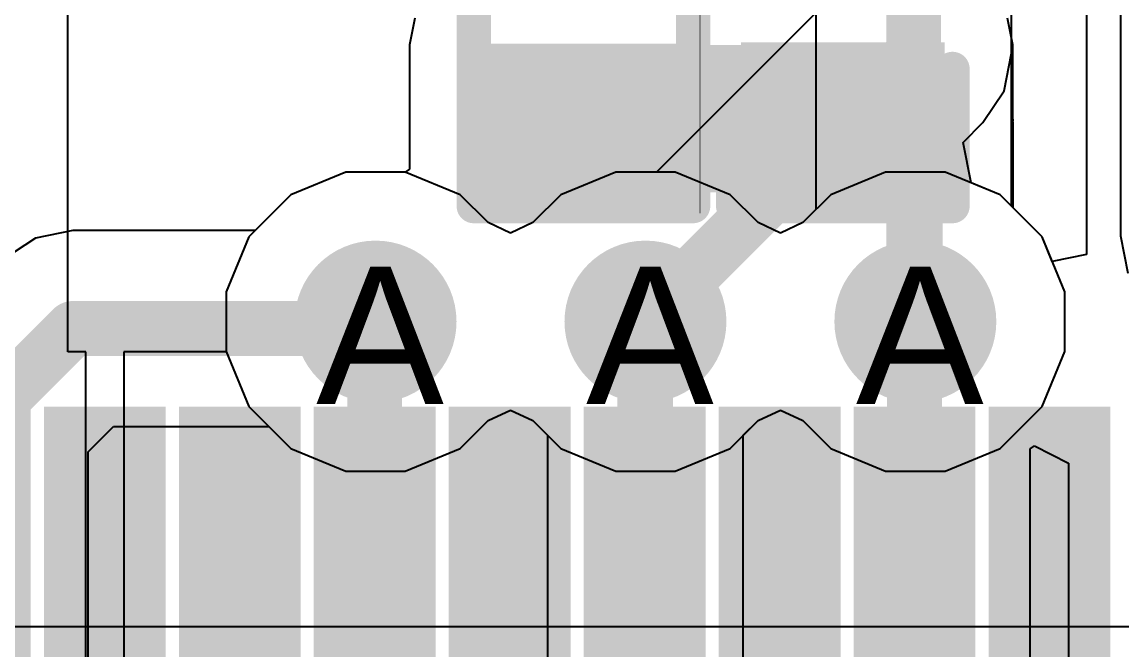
# Model space of a CAD drawing. Header units: inches. Extents: x 0 to 5271, y 0 to 5417.
# Drawn here: x 45.977 to 50.053, y 79.576 to 81.901 of the extents above; entities that cross this region are included whole.
import ezdxf

# ---------------------------------------------------------------- set-up
doc = ezdxf.new("R2010")
doc.units = ezdxf.units.IN
for name, color, linetype in [('Bottom Layer', 5, 'Continuous'), ('Drill Drawing', 1, 'Continuous'), ('L2_GND1', 16, 'Continuous'), ('L3_SIG1', 76, 'Continuous'), ('L4_PWR', 90, 'Continuous'), ('L5_GND2', 156, 'Continuous'), ('L6_SIG2', 130, 'Continuous'), ('L7_GND3', 216, 'Continuous'), ('Top Layer', 1, 'Continuous'), ('Top Overlay', 2, 'Continuous'), ('Top Paste', 8, 'Continuous'), ('Top Solder', 216, 'Continuous'), ('Via Holes', 16, 'Continuous')]:
    doc.layers.add(name, color=color, linetype=linetype)
doc.styles.add('Arial', font='', dxfattribs={"height": 0.2})
doc.styles.get('Arial').set_extended_font_data('Arial')

# ---------------------------------------------------------------- blocks, each defined once
blk = doc.blocks.new('AS0B826_S78B_7H_23')
at = {"layer": 'Top Layer'}
for points in [[(-27.9253, 26.381), (-27.5753, 26.381), (-27.5753, 24.381), (-27.9253, 24.381)], [(-27.4252, 26.381), (-27.0752, 26.381), (-27.0752, 24.381), (-27.4252, 24.381)], [(-26.9253, 26.381), (-26.5753, 26.381), (-26.5753, 24.381), (-26.9253, 24.381)], [(-26.4252, 26.381), (-26.0752, 26.381), (-26.0752, 24.381), (-26.4252, 24.381)], [(-25.9253, 26.381), (-25.5753, 26.381), (-25.5753, 24.381), (-25.9253, 24.381)], [(-25.4252, 26.381), (-25.0752, 26.381), (-25.0752, 24.381), (-25.4252, 24.381)], [(-24.9253, 26.381), (-24.5753, 26.381), (-24.5753, 24.381), (-24.9253, 24.381)], [(-24.4252, 26.381), (-24.0752, 26.381), (-24.0752, 24.381), (-24.4252, 24.381)]]:
    blk.add_hatch(color=1, dxfattribs=at).paths.add_polyline_path(points)
at = {"layer": 'Top Paste'}
for points in [[(-27.9253, 26.381), (-27.5753, 26.381), (-27.5753, 24.381), (-27.9253, 24.381)], [(-27.4252, 26.381), (-27.0752, 26.381), (-27.0752, 24.381), (-27.4252, 24.381)], [(-26.9253, 26.381), (-26.5753, 26.381), (-26.5753, 24.381), (-26.9253, 24.381)], [(-26.4252, 26.381), (-26.0752, 26.381), (-26.0752, 24.381), (-26.4252, 24.381)], [(-25.9253, 26.381), (-25.5753, 26.381), (-25.5753, 24.381), (-25.9253, 24.381)], [(-25.4252, 26.381), (-25.0752, 26.381), (-25.0752, 24.381), (-25.4252, 24.381)], [(-24.9253, 26.381), (-24.5753, 26.381), (-24.5753, 24.381), (-24.9253, 24.381)], [(-24.4252, 26.381), (-24.0752, 26.381), (-24.0752, 24.381), (-24.4252, 24.381)]]:
    blk.add_hatch(color=8, dxfattribs=at).paths.add_polyline_path(points)
at = {"layer": 'Top Solder'}
for points in [[(-28.476, 26.4318), (-28.0244, 26.4318), (-28.0244, 24.3302), (-28.476, 24.3302)], [(-27.9761, 26.4318), (-27.5245, 26.4318), (-27.5245, 24.3302), (-27.9761, 24.3302)], [(-27.476, 26.4318), (-27.0244, 26.4318), (-27.0244, 24.3302), (-27.476, 24.3302)], [(-26.9761, 26.4318), (-26.5245, 26.4318), (-26.5245, 24.3302), (-26.9761, 24.3302)], [(-26.476, 26.4318), (-26.0244, 26.4318), (-26.0244, 24.3302), (-26.476, 24.3302)], [(-25.9761, 26.4318), (-25.5245, 26.4318), (-25.5245, 24.3302), (-25.9761, 24.3302)], [(-25.476, 26.4318), (-25.0244, 26.4318), (-25.0244, 24.3302), (-25.476, 24.3302)], [(-24.9761, 26.4318), (-24.5245, 26.4318), (-24.5245, 24.3302), (-24.9761, 24.3302)], [(-24.476, 26.4318), (-24.0244, 26.4318), (-24.0244, 24.3302), (-24.476, 24.3302)]]:
    blk.add_hatch(color=216, dxfattribs=at).paths.add_polyline_path(points)
blk = doc.blocks.new('C___0402_78')
at = {"layer": 'Top Layer'}
for points in [[(-0.6985, -0.3175), (-0.6985, 0.3175), (-0.2413, 0.3175), (-0.2413, -0.3175)], [(0.2413, -0.3175), (0.2413, 0.3175), (0.6985, 0.3175), (0.6985, -0.3175)]]:
    blk.add_hatch(color=1, dxfattribs=at).paths.add_polyline_path(points)
at = {"layer": 'Top Paste'}
for points in [[(-0.6985, -0.3175), (-0.6985, 0.3175), (-0.2413, 0.3175), (-0.2413, -0.3175)], [(0.2413, -0.3175), (0.2413, 0.3175), (0.6985, 0.3175), (0.6985, -0.3175)]]:
    blk.add_hatch(color=8, dxfattribs=at).paths.add_polyline_path(points)
at = {"layer": 'Top Solder'}
for points in [[(-0.7585, -0.3775), (-0.7585, 0.3775), (-0.1813, 0.3775), (-0.1813, -0.3775)], [(0.1813, -0.3775), (0.1813, 0.3775), (0.7585, 0.3775), (0.7585, -0.3775)]]:
    blk.add_hatch(color=216, dxfattribs=at).paths.add_polyline_path(points)
at = {"layer": 'Top Overlay'}
for points in [[(-0.7874, 0.4064, 0.127, 0.127, 0), (-0.7874, -0.4064, 0.127, 0.127, 0)], [(-0.7874, 0.4064, 0.127, 0.127, 0), (-0.2794, 0.4064, 0.127, 0.127, 0)], [(0.2794, 0.4064, 0.127, 0.127, 0), (0.7874, 0.4064, 0.127, 0.127, 0)], [(0.7874, 0.4064, 0.127, 0.127, 0), (0.7874, -0.4064, 0.127, 0.127, 0)], [(-0.7874, -0.4064, 0.127, 0.127, 0), (-0.2794, -0.4064, 0.127, 0.127, 0)], [(0.2794, -0.4064, 0.127, 0.127, 0), (0.7874, -0.4064, 0.127, 0.127, 0)]]:
    blk.add_lwpolyline(points, format="xyseb", dxfattribs=at)
for points in [[(-0.8191, 0.4064, 0.0635, 0.0635, 1), (-0.7556, 0.4064, 0.0635, 0.0635, 1)], [(-0.8191, 0.4064, 0.0635, 0.0635, 1), (-0.7556, 0.4064, 0.0635, 0.0635, 1)], [(-0.3111, 0.4064, 0.0635, 0.0635, 1), (-0.2476, 0.4064, 0.0635, 0.0635, 1)], [(0.2477, 0.4064, 0.0635, 0.0635, 1), (0.3112, 0.4064, 0.0635, 0.0635, 1)], [(0.7557, 0.4064, 0.0635, 0.0635, 1), (0.8192, 0.4064, 0.0635, 0.0635, 1)], [(0.7557, 0.4064, 0.0635, 0.0635, 1), (0.8192, 0.4064, 0.0635, 0.0635, 1)], [(-0.8191, -0.4064, 0.0635, 0.0635, 1), (-0.7556, -0.4064, 0.0635, 0.0635, 1)], [(-0.8191, -0.4064, 0.0635, 0.0635, 1), (-0.7556, -0.4064, 0.0635, 0.0635, 1)], [(-0.3111, -0.4064, 0.0635, 0.0635, 1), (-0.2476, -0.4064, 0.0635, 0.0635, 1)], [(0.2477, -0.4064, 0.0635, 0.0635, 1), (0.3112, -0.4064, 0.0635, 0.0635, 1)], [(0.7557, -0.4064, 0.0635, 0.0635, 1), (0.8192, -0.4064, 0.0635, 0.0635, 1)], [(0.7557, -0.4064, 0.0635, 0.0635, 1), (0.8192, -0.4064, 0.0635, 0.0635, 1)]]:
    blk.add_lwpolyline(points, format="xyseb", close=True, dxfattribs=at)
blk = doc.blocks.new('R___0402_191')
at = {"layer": 'Top Layer'}
for points in [[(-0.6985, -0.3175), (-0.6985, 0.3175), (-0.2413, 0.3175), (-0.2413, -0.3175)], [(0.2413, -0.3175), (0.2413, 0.3175), (0.6985, 0.3175), (0.6985, -0.3175)]]:
    blk.add_hatch(color=1, dxfattribs=at).paths.add_polyline_path(points)
at = {"layer": 'Top Paste'}
for points in [[(-0.6985, -0.3175), (-0.6985, 0.3175), (-0.2413, 0.3175), (-0.2413, -0.3175)], [(0.2413, -0.3175), (0.2413, 0.3175), (0.6985, 0.3175), (0.6985, -0.3175)]]:
    blk.add_hatch(color=8, dxfattribs=at).paths.add_polyline_path(points)
at = {"layer": 'Top Solder'}
for points in [[(-0.7535, -0.3725), (-0.7535, 0.3725), (-0.1863, 0.3725), (-0.1863, -0.3725)], [(0.1863, -0.3725), (0.1863, 0.3725), (0.7535, 0.3725), (0.7535, -0.3725)]]:
    blk.add_hatch(color=216, dxfattribs=at).paths.add_polyline_path(points)
at = {"layer": 'Top Overlay'}
for points in [[(-0.7874, 0.4064, 0.127, 0.127, 0), (0.7874, 0.4064, 0.127, 0.127, 0)], [(-0.7874, 0.4064, 0.127, 0.127, 0), (-0.7874, -0.4064, 0.127, 0.127, 0)], [(0.7874, 0.4064, 0.127, 0.127, 0), (0.7874, -0.4064, 0.127, 0.127, 0)], [(-0.7874, -0.4064, 0.127, 0.127, 0), (0.7874, -0.4064, 0.127, 0.127, 0)], [(-0.8128, -0.4318, 0.00323, 0.00323, 0), (0.8128, -0.4318, 0.00323, 0.00323, 0)]]:
    blk.add_lwpolyline(points, format="xyseb", dxfattribs=at)
for points in [[(-0.8191, 0.4064, 0.0635, 0.0635, 1), (-0.7556, 0.4064, 0.0635, 0.0635, 1)], [(-0.8191, 0.4064, 0.0635, 0.0635, 1), (-0.7556, 0.4064, 0.0635, 0.0635, 1)], [(0.7557, 0.4064, 0.0635, 0.0635, 1), (0.8192, 0.4064, 0.0635, 0.0635, 1)], [(0.7557, 0.4064, 0.0635, 0.0635, 1), (0.8192, 0.4064, 0.0635, 0.0635, 1)], [(-0.8191, -0.4064, 0.0635, 0.0635, 1), (-0.7556, -0.4064, 0.0635, 0.0635, 1)], [(-0.8191, -0.4064, 0.0635, 0.0635, 1), (-0.7556, -0.4064, 0.0635, 0.0635, 1)], [(0.7557, -0.4064, 0.0635, 0.0635, 1), (0.8192, -0.4064, 0.0635, 0.0635, 1)], [(0.7557, -0.4064, 0.0635, 0.0635, 1), (0.8192, -0.4064, 0.0635, 0.0635, 1)], [(-0.8136, -0.4318, 0.00161, 0.00161, 1), (-0.812, -0.4318, 0.00161, 0.00161, 1)], [(0.812, -0.4318, 0.00161, 0.00161, 1), (0.8136, -0.4318, 0.00161, 0.00161, 1)]]:
    blk.add_lwpolyline(points, format="xyseb", close=True, dxfattribs=at)

msp = doc.modelspace()

# ---------------------------------------------------------------- hatches: boundary and pattern name
at = {"layer": 'Bottom Layer'}
h = msp.add_hatch(color=5, dxfattribs=at)
edge = h.paths.add_edge_path()
edge.add_arc((47.2872, 80.7917), 0.3, 0, 360)
h = msp.add_hatch(color=5, dxfattribs=at)
edge = h.paths.add_edge_path()
edge.add_arc((48.2872, 80.7917), 0.3, 0, 360)
h = msp.add_hatch(color=5, dxfattribs=at)
edge = h.paths.add_edge_path()
edge.add_arc((49.2872, 80.7917), 0.3, 0, 360)
at = {"layer": 'L2_GND1'}
h = msp.add_hatch(color=16, dxfattribs=at)
edge = h.paths.add_edge_path()
edge.add_arc((47.2872, 80.7917), 0.3, 0, 360)
h = msp.add_hatch(color=16, dxfattribs=at)
edge = h.paths.add_edge_path()
edge.add_arc((48.2872, 80.7917), 0.3, 0, 360)
h = msp.add_hatch(color=16, dxfattribs=at)
edge = h.paths.add_edge_path()
edge.add_arc((49.2872, 80.7917), 0.3, 0, 360)
at = {"layer": 'L3_SIG1'}
h = msp.add_hatch(color=76, dxfattribs=at)
edge = h.paths.add_edge_path()
edge.add_arc((47.2872, 80.7917), 0.3, 0, 360)
h = msp.add_hatch(color=76, dxfattribs=at)
edge = h.paths.add_edge_path()
edge.add_arc((48.2872, 80.7917), 0.3, 0, 360)
h = msp.add_hatch(color=76, dxfattribs=at)
edge = h.paths.add_edge_path()
edge.add_arc((49.2872, 80.7917), 0.3, 0, 360)
at = {"layer": 'L4_PWR'}
h = msp.add_hatch(color=90, dxfattribs=at)
edge = h.paths.add_edge_path()
edge.add_arc((47.2872, 80.7917), 0.3, 0, 360)
h = msp.add_hatch(color=90, dxfattribs=at)
edge = h.paths.add_edge_path()
edge.add_arc((48.2872, 80.7917), 0.3, 0, 360)
h = msp.add_hatch(color=90, dxfattribs=at)
edge = h.paths.add_edge_path()
edge.add_arc((49.2872, 80.7917), 0.3, 0, 360)
at = {"layer": 'L5_GND2'}
h = msp.add_hatch(color=156, dxfattribs=at)
edge = h.paths.add_edge_path()
edge.add_arc((47.2872, 80.7917), 0.3, 0, 360)
h = msp.add_hatch(color=156, dxfattribs=at)
edge = h.paths.add_edge_path()
edge.add_arc((48.2872, 80.7917), 0.3, 0, 360)
h = msp.add_hatch(color=156, dxfattribs=at)
edge = h.paths.add_edge_path()
edge.add_arc((49.2872, 80.7917), 0.3, 0, 360)
at = {"layer": 'L6_SIG2'}
h = msp.add_hatch(color=130, dxfattribs=at)
edge = h.paths.add_edge_path()
edge.add_arc((47.2872, 80.7917), 0.3, 0, 360)
h = msp.add_hatch(color=130, dxfattribs=at)
edge = h.paths.add_edge_path()
edge.add_arc((48.2872, 80.7917), 0.3, 0, 360)
h = msp.add_hatch(color=130, dxfattribs=at)
edge = h.paths.add_edge_path()
edge.add_arc((49.2872, 80.7917), 0.3, 0, 360)
at = {"layer": 'L7_GND3'}
h = msp.add_hatch(color=216, dxfattribs=at)
edge = h.paths.add_edge_path()
edge.add_arc((47.2872, 80.7917), 0.3, 0, 360)
h = msp.add_hatch(color=216, dxfattribs=at)
edge = h.paths.add_edge_path()
edge.add_arc((48.2872, 80.7917), 0.3, 0, 360)
h = msp.add_hatch(color=216, dxfattribs=at)
edge = h.paths.add_edge_path()
edge.add_arc((49.2872, 80.7917), 0.3, 0, 360)
at = {"layer": 'Top Layer'}
msp.add_hatch(color=1, dxfattribs=at).paths.add_polyline_path([(47.6717, 81.2704), (49.3888, 81.2704), (49.3888, 81.8165), (47.6717, 81.8165)])
h = msp.add_hatch(color=1, dxfattribs=at)
edge = h.paths.add_edge_path()
edge.add_arc((47.2872, 80.7917), 0.3, 0, 360)
h = msp.add_hatch(color=1, dxfattribs=at)
edge = h.paths.add_edge_path()
edge.add_arc((48.2872, 80.7917), 0.3, 0, 360)
h = msp.add_hatch(color=1, dxfattribs=at)
edge = h.paths.add_edge_path()
edge.add_arc((49.2872, 80.7917), 0.3, 0, 360)
at = {"layer": 'Via Holes'}
h = msp.add_hatch(color=7, dxfattribs=at)
edge = h.paths.add_edge_path()
edge.add_arc((47.2872, 80.7917), 0.15, 0, 360)
h = msp.add_hatch(color=7, dxfattribs=at)
edge = h.paths.add_edge_path()
edge.add_arc((48.2872, 80.7917), 0.15, 0, 360)
h = msp.add_hatch(color=7, dxfattribs=at)
edge = h.paths.add_edge_path()
edge.add_arc((49.2872, 80.7917), 0.15, 0, 360)

# ---------------------------------------------------------------- linework, layer by layer
at = {"layer": 'Bottom Layer'}
for p, q in [((49.6435, 81.7855), (49.6435, 84.3823)), ((50.0473, 82.5627), (50.0473, 81.11)), ((48.9184, 81.9356), (48.3284, 81.3457)), ((49.6159, 81.6467), (49.6435, 81.7855)), ((49.6435, 81.7855), (49.6435, 81.7855)), ((49.5373, 81.5291), (49.6159, 81.6467)), ((49.4638, 81.4556), (49.5373, 81.5291)), ((49.5373, 81.5291), (49.5373, 81.5291)), ((49.4936, 81.3058), (49.4638, 81.4556)), ((47.177, 81.3457), (46.9734, 81.2614)), ((47.3974, 81.3457), (47.177, 81.3457)), ((47.601, 81.2614), (47.3974, 81.3457)), ((48.177, 81.3457), (47.9734, 81.2614)), ((48.3284, 81.3457), (48.177, 81.3457)), ((49.601, 81.2614), (49.4936, 81.3058)), ((46.9734, 81.2614), (46.8409, 81.1289)), ((47.7042, 81.1582), (47.601, 81.2614)), ((47.9734, 81.2614), (47.8701, 81.1582)), ((49.7568, 81.1055), (49.601, 81.2614)), ((47.7872, 81.1196), (47.7042, 81.1582)), ((47.8701, 81.1582), (47.7872, 81.1196)), ((46.1655, 81.1289), (46.0268, 81.1013)), ((46.8409, 81.1289), (46.1655, 81.1289)), ((49.8412, 80.9019), (49.7568, 81.1055)), ((50.0473, 81.11), (50.0473, 81.11)), ((50.0473, 81.11), (50.0749, 80.9712)), ((46.0268, 81.1013), (45.9091, 81.0227)), ((49.8412, 80.6815), (49.8412, 80.9019)), ((49.7568, 80.4779), (49.8412, 80.6815)), ((47.7042, 80.4253), (47.7872, 80.4638)), ((47.7872, 80.4638), (47.8701, 80.4253)), ((48.7042, 80.4253), (48.7872, 80.4638)), ((48.7872, 80.4638), (48.8701, 80.4253)), ((49.601, 80.3221), (49.7568, 80.4779)), ((47.601, 80.3221), (47.7042, 80.4253)), ((47.8701, 80.4253), (47.9246, 80.3708)), ((48.6497, 80.3708), (48.7042, 80.4253)), ((48.8701, 80.4253), (48.9734, 80.3221)), ((46.2219, 80.31), (46.3157, 80.4037)), ((46.3157, 80.4037), (46.8917, 80.4037)), ((46.8917, 80.4037), (46.9734, 80.3221)), ((47.9246, 80.3708), (47.9246, 78.6111)), ((48.6497, 78.4983), (48.6497, 80.3708)), ((46.2219, 78.3305), (46.2219, 80.31)), ((46.9734, 80.3221), (47.177, 80.2377)), ((47.3974, 80.2377), (47.601, 80.3221)), ((48.9734, 80.3221), (49.177, 80.2377)), ((49.3974, 80.2377), (49.601, 80.3221)), ((47.177, 80.2377), (47.3974, 80.2377)), ((49.177, 80.2377), (49.3974, 80.2377))]:
    msp.add_line(p, q, dxfattribs=at)
for points in [[(49.2809, 81.7855, 0.2032, 0.2032, 0), (49.2809, 84.3823, 0.2032, 0.2032, 0)], [(48.2872, 80.7917, 0.2032, 0.2032, 0), (49.2809, 81.7855, 0.2032, 0.2032, 0)], [(45.8593, 80.4601, 0.2032, 0.2032, 0), (46.1655, 80.7663, 0.2032, 0.2032, 0)], [(46.1655, 80.7663, 0.2032, 0.2032, 0), (47.2872, 80.7663, 0.2032, 0.2032, 0)], [(48.2872, 78.3481, 0.2032, 0.2032, 0), (48.2872, 80.7917, 0.2032, 0.2032, 0)]]:
    msp.add_lwpolyline(points, format="xyseb", dxfattribs=at)
for points in [[(49.2301, 81.7855, 0.1016, 0.1016, 1), (49.3317, 81.7855, 0.1016, 0.1016, 1)], [(49.2301, 81.7855, 0.1016, 0.1016, 1), (49.3317, 81.7855, 0.1016, 0.1016, 1)], [(46.1147, 80.7663, 0.1016, 0.1016, 1), (46.2163, 80.7663, 0.1016, 0.1016, 1)], [(46.1147, 80.7663, 0.1016, 0.1016, 1), (46.2163, 80.7663, 0.1016, 0.1016, 1)], [(47.2364, 80.7663, 0.1016, 0.1016, 1), (47.338, 80.7663, 0.1016, 0.1016, 1)], [(48.2364, 80.7917, 0.1016, 0.1016, 1), (48.338, 80.7917, 0.1016, 0.1016, 1)], [(48.2364, 80.7917, 0.1016, 0.1016, 1), (48.338, 80.7917, 0.1016, 0.1016, 1)]]:
    msp.add_lwpolyline(points, format="xyseb", close=True, dxfattribs=at)
at = {"layer": 'L2_GND1'}
for p, q in [((47.177, 81.3457), (46.9734, 81.2614)), ((47.3974, 81.3457), (47.177, 81.3457)), ((47.601, 81.2614), (47.3974, 81.3457)), ((48.177, 81.3457), (47.9734, 81.2614)), ((48.3974, 81.3457), (48.177, 81.3457)), ((48.601, 81.2614), (48.3974, 81.3457)), ((49.177, 81.3457), (48.9734, 81.2614)), ((49.3974, 81.3457), (49.177, 81.3457)), ((49.601, 81.2614), (49.3974, 81.3457)), ((46.9734, 81.2614), (46.8175, 81.1055)), ((47.7042, 81.1582), (47.601, 81.2614)), ((47.9734, 81.2614), (47.8701, 81.1582)), ((48.7042, 81.1582), (48.601, 81.2614)), ((48.9734, 81.2614), (48.8701, 81.1582)), ((49.7568, 81.1055), (49.601, 81.2614)), ((47.7872, 81.1196), (47.7042, 81.1582)), ((47.8701, 81.1582), (47.7872, 81.1196)), ((48.7872, 81.1196), (48.7042, 81.1582)), ((48.8701, 81.1582), (48.7872, 81.1196)), ((46.8175, 81.1055), (46.7332, 80.9019)), ((49.8412, 80.9019), (49.7568, 81.1055)), ((46.7332, 80.9019), (46.7332, 80.6815)), ((49.8412, 80.6815), (49.8412, 80.9019)), ((46.7332, 80.6815), (46.8175, 80.4779)), ((49.7568, 80.4779), (49.8412, 80.6815)), ((46.8175, 80.4779), (46.9734, 80.3221)), ((47.7042, 80.4253), (47.7872, 80.4638)), ((47.7872, 80.4638), (47.8701, 80.4253)), ((48.7042, 80.4253), (48.7872, 80.4638)), ((48.7872, 80.4638), (48.8701, 80.4253)), ((49.601, 80.3221), (49.7568, 80.4779)), ((47.601, 80.3221), (47.7042, 80.4253)), ((47.8701, 80.4253), (47.9734, 80.3221)), ((48.601, 80.3221), (48.7042, 80.4253)), ((48.8701, 80.4253), (48.9734, 80.3221)), ((46.9734, 80.3221), (47.177, 80.2377)), ((47.3974, 80.2377), (47.601, 80.3221)), ((47.9734, 80.3221), (48.177, 80.2377)), ((48.3974, 80.2377), (48.601, 80.3221)), ((48.9734, 80.3221), (49.177, 80.2377)), ((49.3974, 80.2377), (49.601, 80.3221)), ((47.177, 80.2377), (47.3974, 80.2377)), ((48.177, 80.2377), (48.3974, 80.2377)), ((49.177, 80.2377), (49.3974, 80.2377)), ((62.6618, 79.6614), (32.1034, 79.6614))]:
    msp.add_line(p, q, dxfattribs=at)
at = {"layer": 'L3_SIG1'}
for p, q in [((47.177, 81.3457), (46.9734, 81.2614)), ((47.3974, 81.3457), (47.177, 81.3457)), ((47.601, 81.2614), (47.3974, 81.3457)), ((48.177, 81.3457), (47.9734, 81.2614)), ((48.3974, 81.3457), (48.177, 81.3457)), ((48.601, 81.2614), (48.3974, 81.3457)), ((49.177, 81.3457), (48.9734, 81.2614)), ((49.3974, 81.3457), (49.177, 81.3457)), ((49.601, 81.2614), (49.3974, 81.3457)), ((46.9734, 81.2614), (46.8175, 81.1055)), ((47.7042, 81.1582), (47.601, 81.2614)), ((47.9734, 81.2614), (47.8701, 81.1582)), ((48.7042, 81.1582), (48.601, 81.2614)), ((48.9734, 81.2614), (48.8701, 81.1582)), ((49.7568, 81.1055), (49.601, 81.2614)), ((47.7872, 81.1196), (47.7042, 81.1582)), ((47.8701, 81.1582), (47.7872, 81.1196)), ((48.7872, 81.1196), (48.7042, 81.1582)), ((48.8701, 81.1582), (48.7872, 81.1196)), ((46.8175, 81.1055), (46.7332, 80.9019)), ((49.8412, 80.9019), (49.7568, 81.1055)), ((46.7332, 80.9019), (46.7332, 80.6815)), ((49.8412, 80.6815), (49.8412, 80.9019)), ((46.7332, 80.6815), (46.8175, 80.4779)), ((49.7568, 80.4779), (49.8412, 80.6815)), ((46.8175, 80.4779), (46.9734, 80.3221)), ((47.7042, 80.4253), (47.7872, 80.4638)), ((47.7872, 80.4638), (47.8701, 80.4253)), ((48.7042, 80.4253), (48.7872, 80.4638)), ((48.7872, 80.4638), (48.8701, 80.4253)), ((49.601, 80.3221), (49.7568, 80.4779)), ((47.601, 80.3221), (47.7042, 80.4253)), ((47.8701, 80.4253), (47.9734, 80.3221)), ((48.601, 80.3221), (48.7042, 80.4253)), ((48.8701, 80.4253), (48.9734, 80.3221)), ((46.9734, 80.3221), (47.177, 80.2377)), ((47.3974, 80.2377), (47.601, 80.3221)), ((47.9734, 80.3221), (48.177, 80.2377)), ((48.3974, 80.2377), (48.601, 80.3221)), ((48.9734, 80.3221), (49.177, 80.2377)), ((49.3974, 80.2377), (49.601, 80.3221)), ((47.177, 80.2377), (47.3974, 80.2377)), ((48.177, 80.2377), (48.3974, 80.2377)), ((49.177, 80.2377), (49.3974, 80.2377))]:
    msp.add_line(p, q, dxfattribs=at)
at = {"layer": 'L4_PWR'}
for p, q in [((47.177, 81.3457), (46.9734, 81.2614)), ((47.3974, 81.3457), (47.177, 81.3457)), ((47.601, 81.2614), (47.3974, 81.3457)), ((48.177, 81.3457), (47.9734, 81.2614)), ((48.3974, 81.3457), (48.177, 81.3457)), ((48.601, 81.2614), (48.3974, 81.3457)), ((49.177, 81.3457), (48.9734, 81.2614)), ((49.3974, 81.3457), (49.177, 81.3457)), ((49.601, 81.2614), (49.3974, 81.3457)), ((46.9734, 81.2614), (46.8175, 81.1055)), ((47.7042, 81.1582), (47.601, 81.2614)), ((47.9734, 81.2614), (47.8701, 81.1582)), ((48.7042, 81.1582), (48.601, 81.2614)), ((48.9734, 81.2614), (48.8701, 81.1582)), ((49.7568, 81.1055), (49.601, 81.2614)), ((47.7872, 81.1196), (47.7042, 81.1582)), ((47.8701, 81.1582), (47.7872, 81.1196)), ((48.7872, 81.1196), (48.7042, 81.1582)), ((48.8701, 81.1582), (48.7872, 81.1196)), ((46.8175, 81.1055), (46.7332, 80.9019)), ((49.8412, 80.9019), (49.7568, 81.1055)), ((46.7332, 80.9019), (46.7332, 80.6815)), ((49.8412, 80.6815), (49.8412, 80.9019)), ((46.7332, 80.6815), (46.8175, 80.4779)), ((49.7568, 80.4779), (49.8412, 80.6815)), ((46.8175, 80.4779), (46.9734, 80.3221)), ((47.7042, 80.4253), (47.7872, 80.4638)), ((47.7872, 80.4638), (47.8701, 80.4253)), ((48.7042, 80.4253), (48.7872, 80.4638)), ((48.7872, 80.4638), (48.8701, 80.4253)), ((49.601, 80.3221), (49.7568, 80.4779)), ((47.601, 80.3221), (47.7042, 80.4253)), ((47.8701, 80.4253), (47.9734, 80.3221)), ((48.601, 80.3221), (48.7042, 80.4253)), ((48.8701, 80.4253), (48.9734, 80.3221)), ((46.9734, 80.3221), (47.177, 80.2377)), ((47.3974, 80.2377), (47.601, 80.3221)), ((47.9734, 80.3221), (48.177, 80.2377)), ((48.3974, 80.2377), (48.601, 80.3221)), ((48.9734, 80.3221), (49.177, 80.2377)), ((49.3974, 80.2377), (49.601, 80.3221)), ((47.177, 80.2377), (47.3974, 80.2377)), ((48.177, 80.2377), (48.3974, 80.2377)), ((49.177, 80.2377), (49.3974, 80.2377))]:
    msp.add_line(p, q, dxfattribs=at)
at = {"layer": 'L5_GND2'}
for p, q in [((47.177, 81.3457), (46.9734, 81.2614)), ((47.3974, 81.3457), (47.177, 81.3457)), ((47.601, 81.2614), (47.3974, 81.3457)), ((48.177, 81.3457), (47.9734, 81.2614)), ((48.3974, 81.3457), (48.177, 81.3457)), ((48.601, 81.2614), (48.3974, 81.3457)), ((49.177, 81.3457), (48.9734, 81.2614)), ((49.3974, 81.3457), (49.177, 81.3457)), ((49.601, 81.2614), (49.3974, 81.3457)), ((46.9734, 81.2614), (46.8175, 81.1055)), ((47.7042, 81.1582), (47.601, 81.2614)), ((47.9734, 81.2614), (47.8701, 81.1582)), ((48.7042, 81.1582), (48.601, 81.2614)), ((48.9734, 81.2614), (48.8701, 81.1582)), ((49.7568, 81.1055), (49.601, 81.2614)), ((47.7872, 81.1196), (47.7042, 81.1582)), ((47.8701, 81.1582), (47.7872, 81.1196)), ((48.7872, 81.1196), (48.7042, 81.1582)), ((48.8701, 81.1582), (48.7872, 81.1196)), ((46.8175, 81.1055), (46.7332, 80.9019)), ((49.8412, 80.9019), (49.7568, 81.1055)), ((46.7332, 80.9019), (46.7332, 80.6815)), ((49.8412, 80.6815), (49.8412, 80.9019)), ((46.7332, 80.6815), (46.8175, 80.4779)), ((49.7568, 80.4779), (49.8412, 80.6815)), ((46.8175, 80.4779), (46.9734, 80.3221)), ((47.7042, 80.4253), (47.7872, 80.4638)), ((47.7872, 80.4638), (47.8701, 80.4253)), ((48.7042, 80.4253), (48.7872, 80.4638)), ((48.7872, 80.4638), (48.8701, 80.4253)), ((49.601, 80.3221), (49.7568, 80.4779)), ((47.601, 80.3221), (47.7042, 80.4253)), ((47.8701, 80.4253), (47.9734, 80.3221)), ((48.601, 80.3221), (48.7042, 80.4253)), ((48.8701, 80.4253), (48.9734, 80.3221)), ((46.9734, 80.3221), (47.177, 80.2377)), ((47.3974, 80.2377), (47.601, 80.3221)), ((47.9734, 80.3221), (48.177, 80.2377)), ((48.3974, 80.2377), (48.601, 80.3221)), ((48.9734, 80.3221), (49.177, 80.2377)), ((49.3974, 80.2377), (49.601, 80.3221)), ((47.177, 80.2377), (47.3974, 80.2377)), ((48.177, 80.2377), (48.3974, 80.2377)), ((49.177, 80.2377), (49.3974, 80.2377))]:
    msp.add_line(p, q, dxfattribs=at)
at = {"layer": 'L6_SIG2'}
for p, q in [((49.6435, 81.2189), (49.6435, 84.9045)), ((48.9184, 84.7543), (48.9184, 81.2064)), ((47.177, 81.3457), (46.9734, 81.2614)), ((47.3974, 81.3457), (47.177, 81.3457)), ((47.601, 81.2614), (47.3974, 81.3457)), ((48.177, 81.3457), (47.9734, 81.2614)), ((48.3974, 81.3457), (48.177, 81.3457)), ((48.601, 81.2614), (48.3974, 81.3457)), ((46.9734, 81.2614), (46.8175, 81.1055)), ((47.7042, 81.1582), (47.601, 81.2614)), ((47.9734, 81.2614), (47.8701, 81.1582)), ((48.7042, 81.1582), (48.601, 81.2614)), ((48.9184, 81.2064), (48.8701, 81.1582)), ((49.7568, 81.1055), (49.6435, 81.2189)), ((47.7872, 81.1196), (47.7042, 81.1582)), ((47.8701, 81.1582), (47.7872, 81.1196)), ((48.7872, 81.1196), (48.7042, 81.1582)), ((48.8701, 81.1582), (48.7872, 81.1196)), ((46.8175, 81.1055), (46.7332, 80.9019)), ((49.8412, 80.9019), (49.7568, 81.1055)), ((46.7332, 80.9019), (46.7332, 80.6815)), ((49.8412, 80.6815), (49.8412, 80.9019)), ((46.7332, 80.6815), (46.8175, 80.4779)), ((49.7568, 80.4779), (49.8412, 80.6815)), ((46.8175, 80.4779), (46.9734, 80.3221)), ((47.7042, 80.4253), (47.7872, 80.4638)), ((47.7872, 80.4638), (47.8701, 80.4253)), ((48.7042, 80.4253), (48.7872, 80.4638)), ((48.7872, 80.4638), (48.8701, 80.4253)), ((49.601, 80.3221), (49.7568, 80.4779)), ((47.601, 80.3221), (47.7042, 80.4253)), ((47.8701, 80.4253), (47.9734, 80.3221)), ((48.601, 80.3221), (48.7042, 80.4253)), ((48.8701, 80.4253), (48.9734, 80.3221)), ((46.9734, 80.3221), (47.177, 80.2377)), ((47.3974, 80.2377), (47.601, 80.3221)), ((47.9734, 80.3221), (48.177, 80.2377)), ((48.3974, 80.2377), (48.601, 80.3221)), ((48.9734, 80.3221), (49.177, 80.2377)), ((49.3974, 80.2377), (49.601, 80.3221)), ((47.177, 80.2377), (47.3974, 80.2377)), ((48.177, 80.2377), (48.3974, 80.2377)), ((49.177, 80.2377), (49.3974, 80.2377))]:
    msp.add_line(p, q, dxfattribs=at)
msp.add_lwpolyline([(49.2809, 80.7663, 0.2032, 0.2032, 0), (49.2809, 84.9045, 0.2032, 0.2032, 0)], format="xyseb", dxfattribs=at)
msp.add_lwpolyline([(49.2301, 80.7663, 0.1016, 0.1016, 1), (49.3317, 80.7663, 0.1016, 0.1016, 1)], format="xyseb", close=True, dxfattribs=at)
at = {"layer": 'L7_GND3'}
for p, q in [((47.177, 81.3457), (46.9734, 81.2614)), ((47.3974, 81.3457), (47.177, 81.3457)), ((47.601, 81.2614), (47.3974, 81.3457)), ((48.177, 81.3457), (47.9734, 81.2614)), ((48.3974, 81.3457), (48.177, 81.3457)), ((48.601, 81.2614), (48.3974, 81.3457)), ((49.177, 81.3457), (48.9734, 81.2614)), ((49.3974, 81.3457), (49.177, 81.3457)), ((49.601, 81.2614), (49.3974, 81.3457)), ((46.9734, 81.2614), (46.8175, 81.1055)), ((47.7042, 81.1582), (47.601, 81.2614)), ((47.9734, 81.2614), (47.8701, 81.1582)), ((48.7042, 81.1582), (48.601, 81.2614)), ((48.9734, 81.2614), (48.8701, 81.1582)), ((49.7568, 81.1055), (49.601, 81.2614)), ((47.7872, 81.1196), (47.7042, 81.1582)), ((47.8701, 81.1582), (47.7872, 81.1196)), ((48.7872, 81.1196), (48.7042, 81.1582)), ((48.8701, 81.1582), (48.7872, 81.1196)), ((46.8175, 81.1055), (46.7332, 80.9019)), ((49.8412, 80.9019), (49.7568, 81.1055)), ((46.7332, 80.9019), (46.7332, 80.6815)), ((49.8412, 80.6815), (49.8412, 80.9019)), ((46.7332, 80.6815), (46.8175, 80.4779)), ((49.7568, 80.4779), (49.8412, 80.6815)), ((46.8175, 80.4779), (46.9734, 80.3221)), ((47.7042, 80.4253), (47.7872, 80.4638)), ((47.7872, 80.4638), (47.8701, 80.4253)), ((48.7042, 80.4253), (48.7872, 80.4638)), ((48.7872, 80.4638), (48.8701, 80.4253)), ((49.601, 80.3221), (49.7568, 80.4779)), ((47.601, 80.3221), (47.7042, 80.4253)), ((47.8701, 80.4253), (47.9734, 80.3221)), ((48.601, 80.3221), (48.7042, 80.4253)), ((48.8701, 80.4253), (48.9734, 80.3221)), ((46.9734, 80.3221), (47.177, 80.2377)), ((47.3974, 80.2377), (47.601, 80.3221)), ((47.9734, 80.3221), (48.177, 80.2377)), ((48.3974, 80.2377), (48.601, 80.3221)), ((48.9734, 80.3221), (49.177, 80.2377)), ((49.3974, 80.2377), (49.601, 80.3221)), ((47.177, 80.2377), (47.3974, 80.2377)), ((48.177, 80.2377), (48.3974, 80.2377)), ((49.177, 80.2377), (49.3974, 80.2377))]:
    msp.add_line(p, q, dxfattribs=at)
at = {"layer": 'Top Layer'}
for p, q in [((46.1467, 80.68), (46.1467, 97.3901)), ((49.9215, 82.3439), (49.9215, 81.04)), ((47.4324, 81.9156), (47.4127, 81.8165)), ((49.6477, 81.8165), (49.628, 81.9156)), ((47.4127, 81.8165), (47.4127, 81.356)), ((49.6477, 81.5478), (49.6477, 81.8165)), ((49.6499, 81.5371), (49.6477, 81.5478)), ((49.6489, 81.5323), (49.6499, 81.5371)), ((49.6497, 81.5284), (49.6489, 81.5323)), ((49.6496, 81.5279), (49.6497, 81.5284)), ((49.6497, 81.5274), (49.6496, 81.5279)), ((49.6497, 81.2126), (49.6497, 81.5274)), ((47.4127, 81.356), (47.3974, 81.3457)), ((47.177, 81.3457), (46.9734, 81.2614)), ((47.3974, 81.3457), (47.177, 81.3457)), ((46.9734, 81.2614), (46.8175, 81.1055)), ((49.7568, 81.1055), (49.6497, 81.2126)), ((46.8175, 81.1055), (46.7332, 80.9019)), ((49.7945, 81.0147), (49.7568, 81.1055)), ((49.9215, 81.04), (49.7945, 81.0147)), ((46.7332, 80.9019), (46.7332, 80.6815)), ((46.2132, 80.68), (46.1467, 80.68)), ((46.2132, 78.172), (46.2132, 80.68)), ((46.7321, 80.68), (46.3552, 80.68)), ((46.3552, 80.68), (46.3552, 78.172)), ((46.7332, 80.6815), (46.7321, 80.68)), ((49.713, 80.3205), (49.728, 80.3315)), ((49.728, 80.3315), (49.855, 80.2669)), ((49.713, 78.1864), (49.713, 80.3205)), ((49.855, 80.2669), (49.855, 78.172))]:
    msp.add_line(p, q, dxfattribs=at)
for points in [[(48.2615, 81.5371, 0.2032, 0.2032, 0), (49.2873, 81.5371, 0.2032, 0.2032, 0)], [(49.2775, 81.5371, 0.2032, 0.2032, 0), (49.2872, 81.5274, 0.2032, 0.2032, 0)], [(49.2872, 80.7663, 0.2032, 0.2032, 0), (49.2872, 81.5274, 0.2032, 0.2032, 0)], [(47.284, 79.426, 0.2032, 0.2032, 0), (47.284, 80.7569, 0.2032, 0.2032, 0)], [(48.284, 79.426, 0.2032, 0.2032, 0), (48.284, 80.7917, 0.2032, 0.2032, 0)], [(49.284, 79.426, 0.2032, 0.2032, 0), (49.284, 80.7569, 0.2032, 0.2032, 0)]]:
    msp.add_lwpolyline(points, format="xyseb", dxfattribs=at)
for points in [[(48.2107, 81.5371, 0.1016, 0.1016, 1), (48.3123, 81.5371, 0.1016, 0.1016, 1)], [(49.2267, 81.5371, 0.1016, 0.1016, 1), (49.3283, 81.5371, 0.1016, 0.1016, 1)], [(49.2365, 81.5371, 0.1016, 0.1016, 1), (49.3381, 81.5371, 0.1016, 0.1016, 1)], [(49.2364, 81.5274, 0.1016, 0.1016, 1), (49.338, 81.5274, 0.1016, 0.1016, 1)], [(49.2364, 81.5274, 0.1016, 0.1016, 1), (49.338, 81.5274, 0.1016, 0.1016, 1)], [(47.2332, 80.7569, 0.1016, 0.1016, 1), (47.3348, 80.7569, 0.1016, 0.1016, 1)], [(48.2332, 80.7917, 0.1016, 0.1016, 1), (48.3348, 80.7917, 0.1016, 0.1016, 1)], [(49.2332, 80.7569, 0.1016, 0.1016, 1), (49.3348, 80.7569, 0.1016, 0.1016, 1)], [(49.2364, 80.7663, 0.1016, 0.1016, 1), (49.338, 80.7663, 0.1016, 0.1016, 1)]]:
    msp.add_lwpolyline(points, format="xyseb", close=True, dxfattribs=at)

# ---------------------------------------------------------------- block references
at = {"rotation": 90}
for name, p in [('R___0402_191', (48.0574, 82.0069)), ('C___0402_78', (49.0185, 82.0069))]:
    msp.add_blockref(name, p, dxfattribs=at)
msp.add_blockref('AS0B826_S78B_7H_23', (74.0344, 54.045))

# ---------------------------------------------------------------- texts
at = {"layer": 'Drill Drawing', "style": 'Arial'}
for p in [(47.0671, 80.487), (48.0671, 80.487), (49.0671, 80.487)]:
    msp.add_text('A', height=0.508, dxfattribs=at).set_placement(p)

doc.saveas('drawing.dxf')
